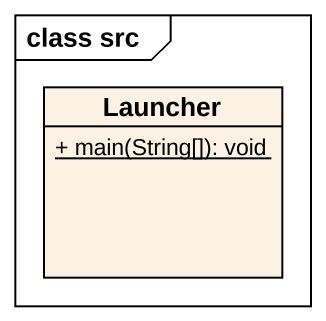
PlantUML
@startuml
mainframe class src
hide circle
hide empty members
skinparam classAttributeIconSize 0
class Launcher {
  {static} + main(String[]): void
}
@enduml
